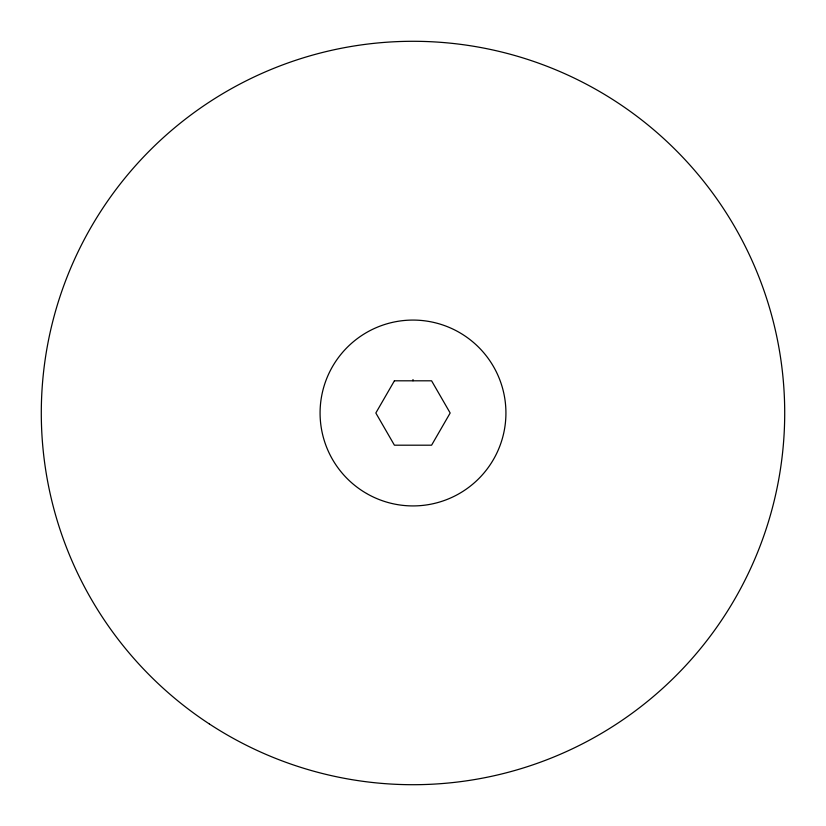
<?xml version="1.0" encoding="UTF-8"?>
<svg xmlns="http://www.w3.org/2000/svg" width="826" height="826" viewBox="0 0 826 826"><rect width="100%" height="100%" fill="white"/><g stroke="black" fill="none" stroke-linecap="round" stroke-linejoin="round"><path stroke-width="1.24" d="M413 379.547L413 380.807M394.415 380.807L375.83 413L394.415 445.193L431.585 445.193L450.17 413L431.585 380.807L394.415 380.807M209.37 723.968A371.71 371.71 0 0 0 784.122 433.867A371.71 371.71 0 0 0 245.508 81.165A371.71 371.71 0 0 0 209.37 723.968M366.537 493.473A92.925 92.925 0 0 0 505.925 413A92.925 92.925 0 0 0 366.537 332.527A92.925 92.925 0 0 0 366.537 493.473"/></g></svg>
